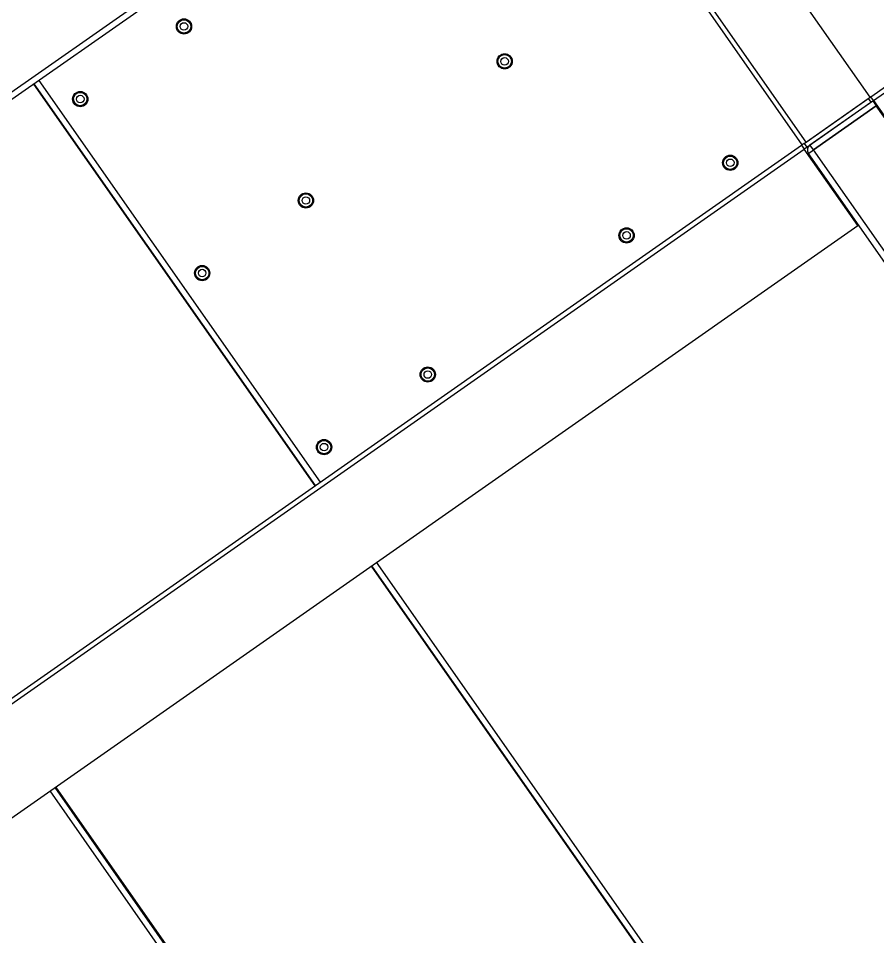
# Model space of a CAD drawing. Header units: millimetres. Extents: x 152904052 to 153933663, y 538271515 to 539240469.
# Drawn here: x 153346859 to 153347429, y 538942185 to 538942795 of the extents above; entities that cross this region are included whole.
import ezdxf

# ---------------------------------------------------------------- set-up
doc = ezdxf.new("R2010")
doc.units = ezdxf.units.MM
doc.layers.add('POWR', color=5, linetype='Continuous')

msp = doc.modelspace()

# ---------------------------------------------------------------- linework, layer by layer
at = {"layer": 'POWR', "color": 7}
for p, q in [((153348110.76, 538943625.26), (153346315.18, 538942367.98)), ((153347424.9, 538942742.77), (153348269.45, 538943334.13)), ((153347426.68, 538942740.23), (153348271.22, 538943331.59)), ((153347424.49, 538942742.49), (153347237.73, 538943009.2)), ((153347381.98, 538942712.72), (153347195.22, 538942979.43)), ((153347192.8, 538942977.49), (153346347.02, 538942385.27)), ((153347379.44, 538942710.94), (153347192.72, 538942977.59)), ((153347059.76, 538942487.1), (153346873.12, 538942753.65)), ((153346869.44, 538942751.07), (153347056.08, 538942484.52)), ((153347056.49, 538942484.81), (153346869.84, 538942751.36)), ((153347380.67, 538942711.8), (153347423.26, 538942741.63)), ((153347381.98, 538942712.72), (153347424.49, 538942742.49)), ((153347423.26, 538942741.63), (153347424.98, 538942739.17)), ((153347424.49, 538942742.49), (153347424.9, 538942742.77)), ((153347426.68, 538942740.23), (153347424.9, 538942742.77)), ((153347382.39, 538942709.34), (153347424.98, 538942739.17)), ((153347384.52, 538942710.83), (153347426.21, 538942740.03)), ((153347386.81, 538942707.56), (153347428.51, 538942736.75)), ((153347428.56, 538942736.67), (153347386.87, 538942707.48)), ((153347426.21, 538942740.03), (153347426.62, 538942740.32)), ((153347426.21, 538942740.03), (153347428.51, 538942736.75)), ((153347426.68, 538942740.23), (153347462.18, 538942689.53)), ((153347705.83, 538942340.69), (153347428.56, 538942736.67)), ((153347404.23, 538942719.64), (153347404.18, 538942719.72)), ((153347404.34, 538942719.83), (153347404.4, 538942719.75)), ((153347405.98, 538942720.98), (153347406.04, 538942720.9)), ((153347407.67, 538942722.05), (153347407.62, 538942722.13)), ((153347407.78, 538942722.24), (153347407.84, 538942722.16)), ((153346534.48, 538942119.3), (153347379.03, 538942710.65)), ((153347379.03, 538942710.65), (153347379.44, 538942710.94)), ((153347379.03, 538942710.65), (153347380.81, 538942708.11)), ((153347380.67, 538942711.8), (153347379.44, 538942710.94)), ((153347380.67, 538942711.8), (153347382.39, 538942709.34)), ((153347386.81, 538942707.56), (153347384.52, 538942710.83)), ((153346536.26, 538942116.76), (153347380.81, 538942708.11)), ((153347380.75, 538942708.2), (153347382.39, 538942709.34)), ((153347416.31, 538942657.41), (153347380.81, 538942708.11)), ((153347383.51, 538942705.12), (153347386.87, 538942707.48)), ((153347660.78, 538942309.15), (153347383.51, 538942705.12)), ((153347664.14, 538942311.5), (153347386.87, 538942707.48)), ((153346571.76, 538942066.05), (153347416.31, 538942657.41)), ((153347093.36, 538942431.28), (153347339.77, 538942079.37)), ((153347340.18, 538942079.66), (153347093.77, 538942431.56)), ((153347343.45, 538942081.95), (153347097.05, 538942433.86)), ((153347130.06, 538941932.53), (153346883.66, 538942284.44)), ((153346884.07, 538942284.73), (153347130.47, 538941932.82)), ((153347126.79, 538941930.24), (153346880.38, 538942282.15))]:
    msp.add_line(p, q, dxfattribs=at)
for centre, radius in [((153346969.22, 538942789.45), 5.06), ((153346969.22, 538942789.45), 4.44), ((153346969.22, 538942789.45), 2.5), ((153347181.98, 538942766.29), 5.06), ((153347181.98, 538942766.29), 4.44), ((153347181.98, 538942766.29), 2.5), ((153346900.41, 538942741.27), 5.06), ((153346900.41, 538942741.27), 4.44), ((153346900.41, 538942741.27), 2.5), ((153347331.66, 538942698.97), 5.06), ((153347331.66, 538942698.97), 4.44), ((153347331.66, 538942698.97), 2.5), ((153347050.09, 538942673.95), 5.06), ((153347050.09, 538942673.95), 4.44), ((153347050.09, 538942673.95), 2.5), ((153347262.85, 538942650.79), 5.06), ((153347262.85, 538942650.79), 4.44), ((153347262.85, 538942650.79), 2.5), ((153346981.29, 538942625.77), 5.06), ((153346981.29, 538942625.77), 4.44), ((153346981.29, 538942625.77), 2.5), ((153347130.97, 538942558.45), 5.06), ((153347130.97, 538942558.45), 4.44), ((153347130.97, 538942558.45), 2.5), ((153347062.16, 538942510.27), 5.06), ((153347062.16, 538942510.27), 4.44), ((153347062.16, 538942510.27), 2.5)]:
    msp.add_circle(centre, radius, dxfattribs=at)
for radius in [4.1, 0.1]:
    msp.add_arc((153347386.87, 538942707.48), radius, 124.99999, 214.99999, dxfattribs=at)

doc.saveas('drawing.dxf')
